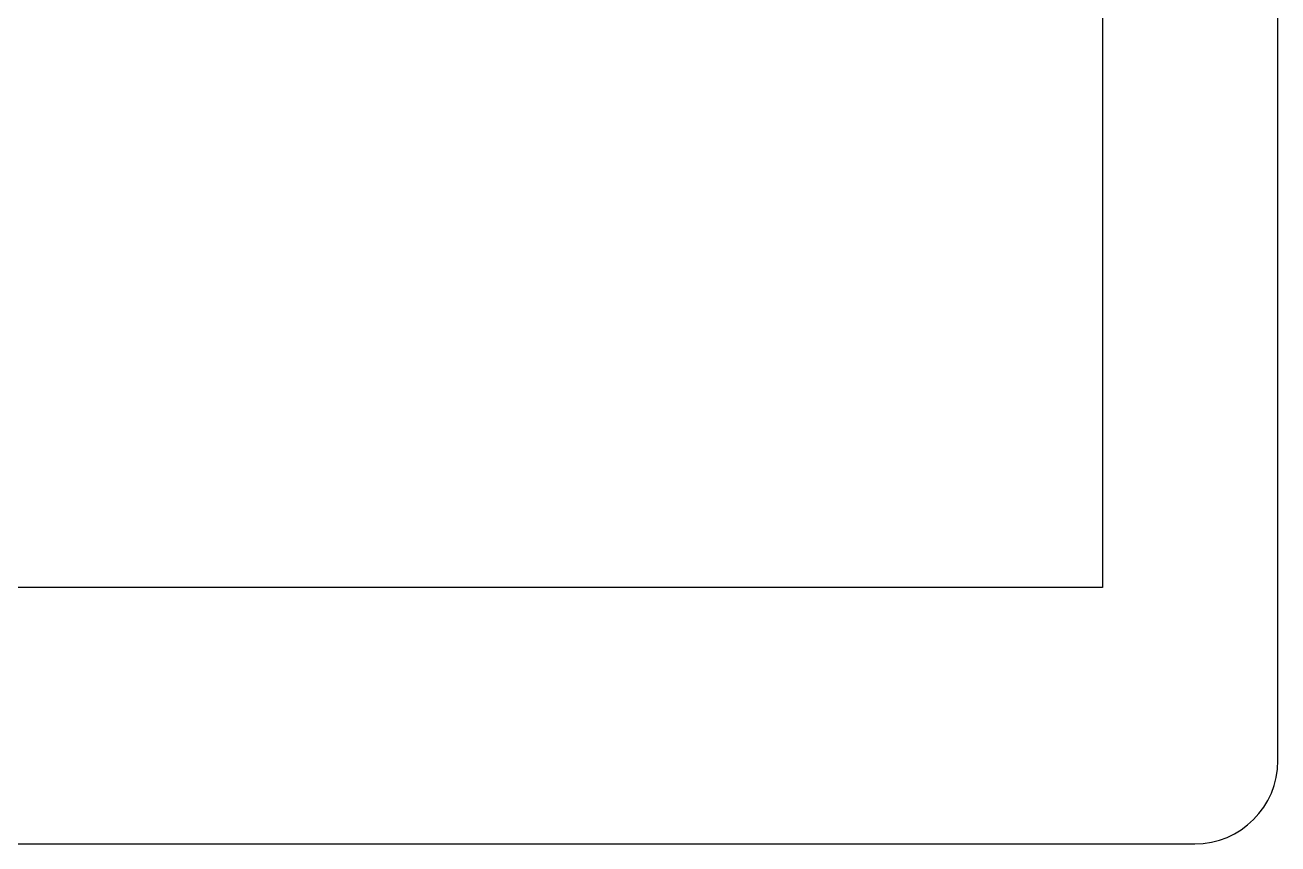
# Model space of a CAD drawing. Header units: inches. Extents: x -190 to 160, y -110 to 38.
# Drawn here: x -99.9 to -39.7, y -75.5 to -36.2 of the extents above; entities that cross this region are included whole.
import ezdxf

# ---------------------------------------------------------------- set-up
doc = ezdxf.new("R2010")
doc.units = ezdxf.units.IN
doc.header["$LTSCALE"] = 1.21
doc.header["$MEASUREMENT"] = 0
doc.layers.get('0').update_dxf_attribs({"linetype": 'CONTINUOUS'})

msp = doc.modelspace()

# ---------------------------------------------------------------- linework, layer by layer
at = {"color": 7, "linetype": 'Continuous'}
for p, q in [((-39.659, -71.487), (-39.659, -4.387)), ((-48.089, -8.817), (-48.089, -63.177)), ((-48.089, -63.177), (-143.629, -63.177)), ((-148.059, -75.487), (-43.659, -75.487))]:
    msp.add_line(p, q, dxfattribs=at)
msp.add_arc((-43.659, -71.487), 4, 270, 0, dxfattribs=at)

doc.saveas('drawing.dxf')
